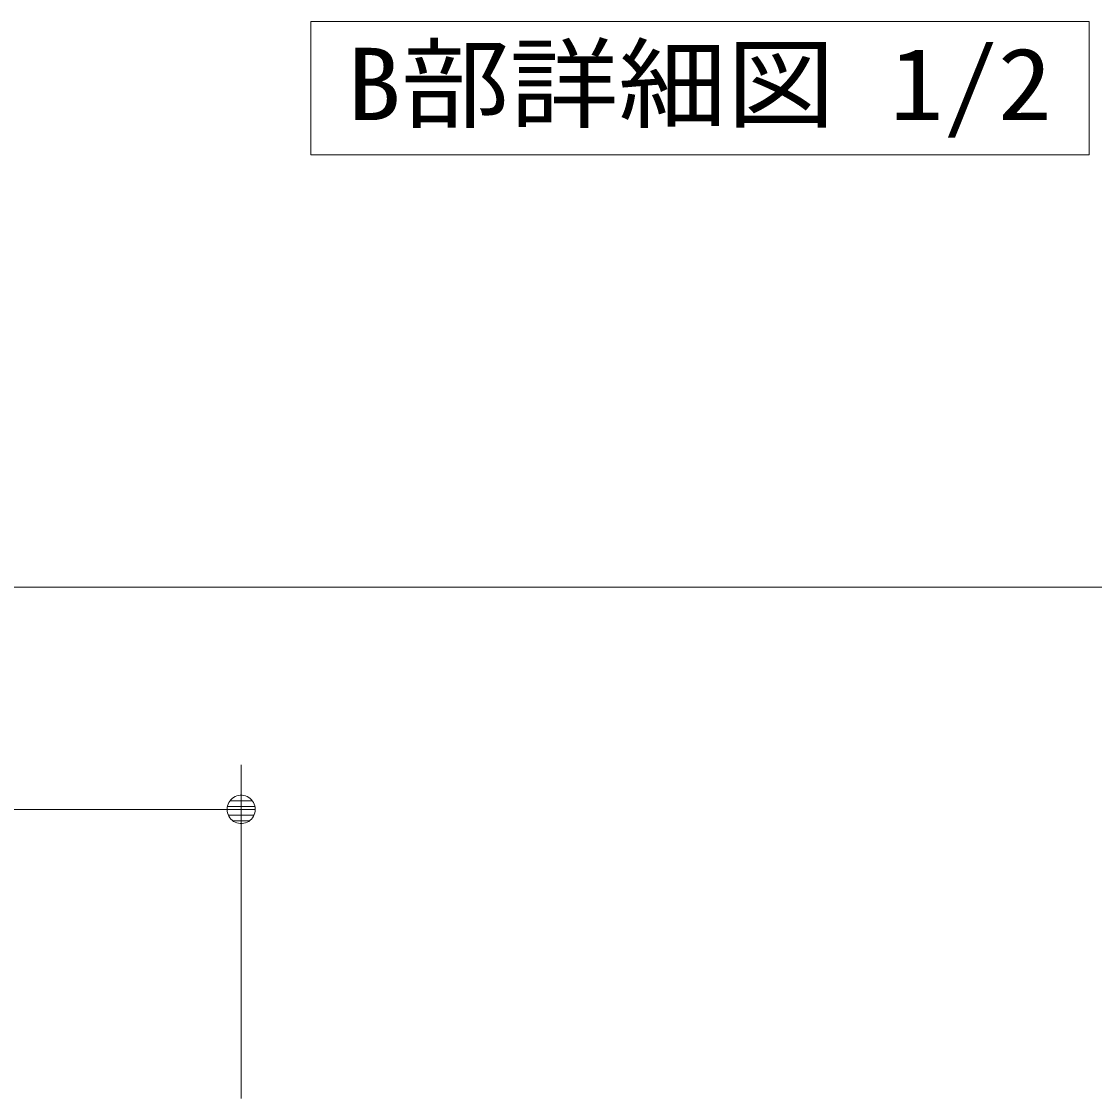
# Model space of a CAD drawing. Units: millimetres, scale not verified. Extents: x -6062 to 6062, y -3045 to 3045.
# Drawn here: x -4027.3 to -3544.7, y 1308.3 to 1792.7 of the extents above; entities that cross this region are included whole.
import ezdxf
from ezdxf.enums import TextEntityAlignment as Align

# ---------------------------------------------------------------- set-up
doc = ezdxf.new("R2010")
doc.units = ezdxf.units.MM
doc.header["$LTSCALE"] = 20
for name, color, linetype, lineweight in [('0-1_0', 7, 'Continuous', 9), ('0-2_2寸法-3', 7, 'Continuous', 9), ('0-5_2寸法-1', 7, 'Continuous', 9)]:
    doc.layers.add(name, color=color, linetype=linetype, lineweight=lineweight)
doc.styles.add('ＭＳ ゴシック', font='')
doc.styles.get('ＭＳ ゴシック').set_extended_font_data('MS Gothic')

# ---------------------------------------------------------------- blocks, each defined once
blk = doc.blocks.new('_Dot')
at = {"layer": '0-1_0'}
for p, q in [((-10, 0), (-20, 0)), ((9.78, 2), (-9.78, 2)), ((7.99, 6), (-7.99, 6)), ((9.16, -3.98), (-9.16, -3.98)), ((6, -7.98), (-6, -7.98))]:
    blk.add_line(p, q, dxfattribs=at)
for points in [[(10, 0), (9.92, 1.25), (9.69, 2.49), (9.3, 3.68), (8.76, 4.82), (8.09, 5.88), (7.29, 6.85), (6.37, 7.71), (5.36, 8.44), (4.26, 9.05), (3.09, 9.51), (1.87, 9.82), (0.63, 9.98), (-0.63, 9.98), (-1.87, 9.82), (-3.09, 9.51), (-4.26, 9.05), (-5.36, 8.44), (-6.37, 7.71), (-7.29, 6.85), (-8.09, 5.88), (-8.76, 4.82), (-9.3, 3.68), (-9.69, 2.49), (-9.92, 1.25), (-10, 0), (0, 0)], [(-10, 0), (-9.92, -1.25), (-9.69, -2.49), (-9.3, -3.68), (-8.76, -4.82), (-8.09, -5.88), (-7.29, -6.85), (-6.37, -7.71), (-5.36, -8.44), (-4.26, -9.05), (-3.09, -9.51), (-1.87, -9.82), (-0.63, -9.98), (0.63, -9.98), (1.87, -9.82), (3.09, -9.51), (4.26, -9.05), (5.36, -8.44), (6.37, -7.71), (7.29, -6.85), (8.09, -5.88), (8.76, -4.82), (9.3, -3.68), (9.69, -2.49), (9.92, -1.25), (10, 0), (0, 0)]]:
    blk.add_lwpolyline(points, close=True, dxfattribs=at)
blk = doc.blocks.new('グループ-37')
at = {"layer": '0-2_2寸法-3'}
blk.add_lwpolyline([(-35192.5, 34654.4), (-42192.5, 34654.4), (-42192.5, 35854.4), (-35192.5, 35854.4)], close=True, dxfattribs=at)
at = {"layer": '0-2_2寸法-3', "style": 'ＭＳ ゴシック', "width": 1.1}
blk.add_text('B部詳細図 1/2', height=650.9, dxfattribs=at).set_placement((-41868.4, 34772), align=Align.BOTTOM_LEFT)

msp = doc.modelspace()

# ---------------------------------------------------------------- linework, layer by layer
at = {"layer": '0-5_2寸法-1'}
for p, q in [((-2335.21, 1538.34), (-4702.79, 1538.34)), ((-3928.5, 1308.34), (-3928.5, 1458.34)), ((-4702.79, 1438.34), (-3941.21, 1438.34))]:
    msp.add_line(p, q, dxfattribs=at)

# ---------------------------------------------------------------- block references
at = {"layer": '0-2_2寸法-3', "xscale": 0.05, "yscale": 0.05}
msp.add_blockref('グループ-37', (-1787.5, 0), dxfattribs=at)
at = {"layer": '0-5_2寸法-1', "xscale": 0.6356201, "yscale": 0.6356201}
msp.add_blockref('_Dot', (-3928.5, 1438.34), dxfattribs=at)

doc.saveas('drawing.dxf')
